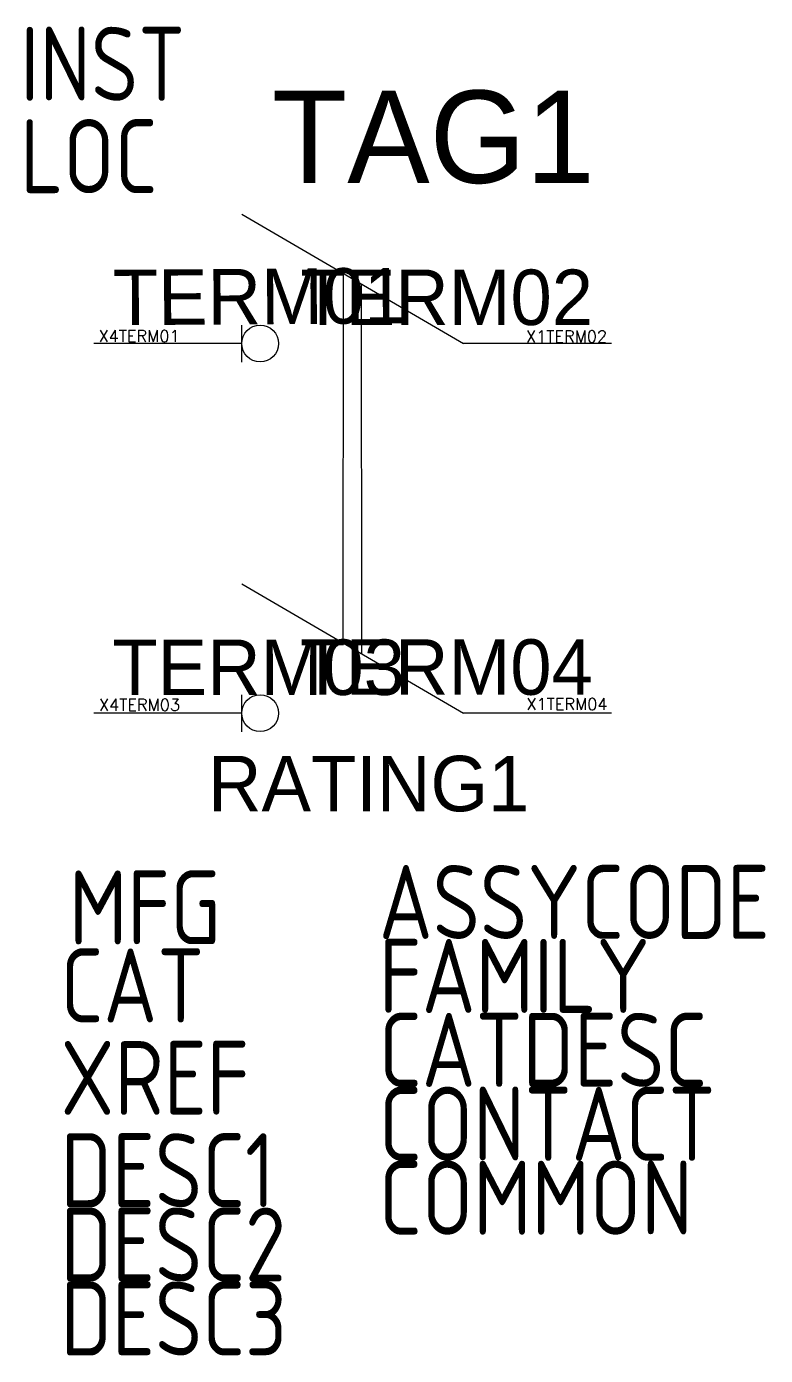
# Model space of a CAD drawing. Extents: x -4.3 to 15.7, y -32.4 to 3.6.
import ezdxf
from ezdxf.enums import TextEntityAlignment as Align

# ---------------------------------------------------------------- set-up
doc = ezdxf.new("R2010")
doc.units = 0
doc.header["$MEASUREMENT"] = 0
doc.styles.add('WD', font='txt.shx')
doc.styles.add('WD_IEC', font='isocp2.shx', dxfattribs={"width": 0.9, "height": 4})

msp = doc.modelspace()

# ---------------------------------------------------------------- linework, layer by layer
for p, q in [((1.5, -1.5), (7.5, -5)), ((4.243, -13.1), (4.256, -3.108)), ((4.745, -13.377), (4.737, -3.388)), ((1.5, -5.5), (1.5, -4.5)), ((1.5, -5), (-2.5, -5)), ((11.5, -5), (7.5, -5)), ((1.5, -11.5), (7.5, -15)), ((1.5, -15.5), (1.5, -14.5)), ((1.5, -15), (-2.5, -15)), ((11.5, -15), (7.5, -15))]:
    msp.add_line(p, q)
for centre in [(1.998, -5), (1.998, -15)]:
    msp.add_circle(centre, 0.498)

# ---------------------------------------------------------------- texts
at = {"style": 'WD_IEC', "width": 0.9, "flags": 1}
for tag, p, s in [('INST', (-4.492, 1.567), ''), ('LOC', (-4.492, -0.933), ''), ('MFG', (-3.172, -21.253), ''), ('ASSYCODE', (5.21, -21.106), ''), ('FAMILY', (5.21, -23.106), 'DS_ACKO'), ('CAT', (-3.402, -23.363), ''), ('CATDESC', (5.21, -25.106), ''), ('XREF', (-3.402, -25.863), ''), ('CONTACT', (5.21, -27.106), ''), ('DESC1', (-3.402, -28.363), ''), ('COMMON', (5.21, -29.106), ''), ('DESC2', (-3.402, -30.372), ''), ('DESC3', (-3.402, -32.372), '')]:
    msp.add_attdef(tag, p, s, height=2, dxfattribs=at)
msp.add_attdef('TAG1', (2.312, -0.657), 'QS', height=2.5)
at = {"linetype": 'Continuous'}
for tag, p, s, rotation in [('TERM01', (-1.983, -4.506), '1', 0.3906), ('TERM03', (-1.999, -14.508), '3', 0.0078)]:
    msp.add_attdef(tag, p, s, height=1.5, rotation=rotation, dxfattribs=at)
for tag, text, p in [('TERM02', '2', (11.001, -4.5)), ('TERM04', '4', (10.994, -14.501))]:
    msp.add_attdef(tag, text=text, height=1.5, dxfattribs=at).set_placement(p, align=Align.RIGHT)
at = {"style": 'WD', "flags": 1}
for tag, p in [('X4TERM01', (-2.374, -4.958)), ('X4TERM03', (-2.362, -14.934))]:
    msp.add_attdef(tag, p, '', height=0.32, dxfattribs=at)
for tag, p in [('X1TERM02', (11.382, -4.971)), ('X1TERM04', (11.393, -14.912))]:
    msp.add_attdef(tag, text='', height=0.32, dxfattribs=at).set_placement(p, align=Align.RIGHT)
msp.add_attdef('RATING1', text='', height=1.5).set_placement((4.934, -17.653), align=Align.CENTER)

doc.saveas('drawing.dxf')
